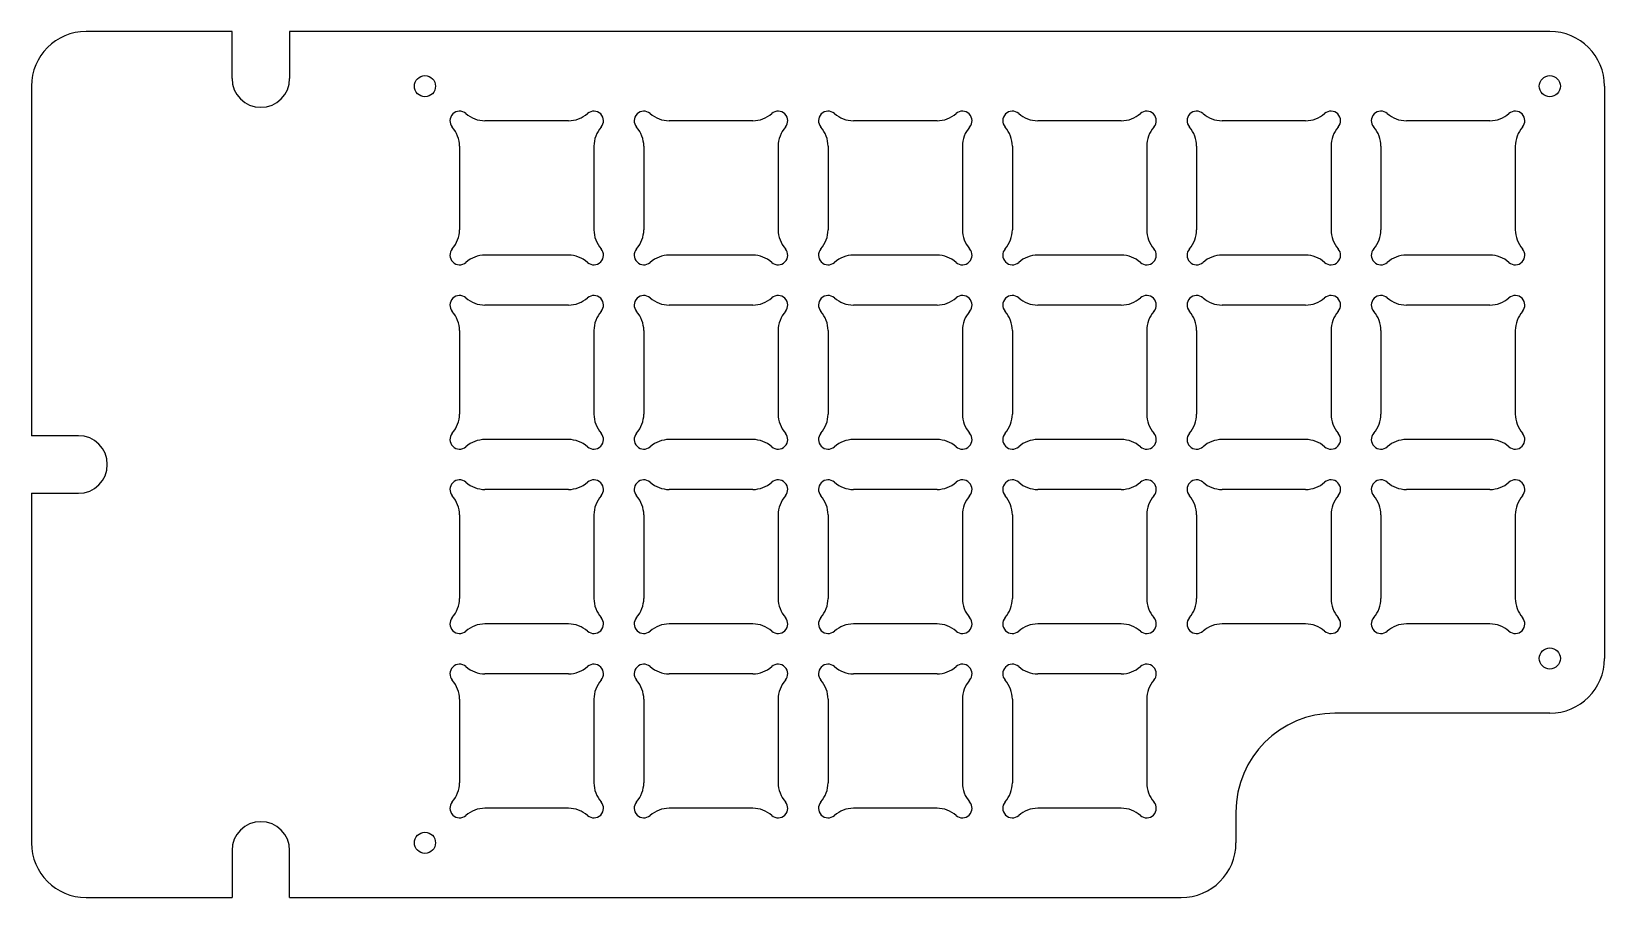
# Model space of a CAD drawing. Extents: x 247 to 410, y -84 to 7.
import ezdxf

# ---------------------------------------------------------------- set-up
doc = ezdxf.new("R2010")
doc.units = 0
doc.layers.add('VISIBLE', color=7, linetype='CONTINUOUS')

msp = doc.modelspace()

# ---------------------------------------------------------------- linework, layer by layer
at = {"layer": 'VISIBLE'}
for p, q in [((267.5, 6.7), (252.3, 6.7)), ((267.5, 1.8), (267.5, 6.7)), ((404.8, 6.7), (273.5, 6.7)), ((273.5, 6.7), (273.5, 1.8)), ((246.6, 1), (246.6, -35.4)), ((410.5, 1), (410.5, -58.6)), ((302.55, -2.6), (293.85, -2.6)), ((321.75, -2.6), (313.05, -2.6)), ((340.95, -2.6), (332.25, -2.6)), ((360.15, -2.6), (351.45, -2.6)), ((379.35, -2.6), (370.65, -2.6)), ((398.55, -2.6), (389.85, -2.6)), ((291.2, -5.25), (291.2, -13.95)), ((305.2, -5.25), (305.2, -13.95)), ((310.4, -5.25), (310.4, -13.95)), ((324.4, -5.25), (324.4, -13.95)), ((329.6, -5.25), (329.6, -13.95)), ((343.6, -5.25), (343.6, -13.95)), ((348.8, -5.25), (348.8, -13.95)), ((362.8, -5.25), (362.8, -13.95)), ((368, -5.25), (368, -13.95)), ((382, -5.25), (382, -13.95)), ((387.2, -5.25), (387.2, -13.95)), ((401.2, -5.25), (401.2, -13.95)), ((302.55, -16.6), (293.85, -16.6)), ((321.75, -16.6), (313.05, -16.6)), ((340.95, -16.6), (332.25, -16.6)), ((360.15, -16.6), (351.45, -16.6)), ((379.35, -16.6), (370.65, -16.6)), ((398.55, -16.6), (389.85, -16.6)), ((302.55, -21.8), (293.85, -21.8)), ((321.75, -21.8), (313.05, -21.8)), ((340.95, -21.8), (332.25, -21.8)), ((360.15, -21.8), (351.45, -21.8)), ((379.35, -21.8), (370.65, -21.8)), ((398.55, -21.8), (389.85, -21.8)), ((291.2, -24.45), (291.2, -33.15)), ((305.2, -24.45), (305.2, -33.15)), ((310.4, -24.45), (310.4, -33.15)), ((324.4, -24.45), (324.4, -33.15)), ((329.6, -24.45), (329.6, -33.15)), ((343.6, -24.45), (343.6, -33.15)), ((348.8, -24.45), (348.8, -33.15)), ((362.8, -24.45), (362.8, -33.15)), ((368, -24.45), (368, -33.15)), ((382, -24.45), (382, -33.15)), ((387.2, -24.45), (387.2, -33.15)), ((401.2, -24.45), (401.2, -33.15)), ((251.5, -35.4), (246.6, -35.4)), ((302.55, -35.8), (293.85, -35.8)), ((321.75, -35.8), (313.05, -35.8)), ((340.95, -35.8), (332.25, -35.8)), ((360.15, -35.8), (351.45, -35.8)), ((379.35, -35.8), (370.65, -35.8)), ((398.55, -35.8), (389.85, -35.8)), ((246.6, -41.4), (251.5, -41.4)), ((246.6, -41.4), (246.6, -77.8)), ((302.55, -41), (293.85, -41)), ((321.75, -41), (313.05, -41)), ((340.95, -41), (332.25, -41)), ((360.15, -41), (351.45, -41)), ((379.35, -41), (370.65, -41)), ((398.55, -41), (389.85, -41)), ((291.2, -43.65), (291.2, -52.35)), ((305.2, -43.65), (305.2, -52.35)), ((310.4, -43.65), (310.4, -52.35)), ((324.4, -43.65), (324.4, -52.35)), ((329.6, -43.65), (329.6, -52.35)), ((343.6, -43.65), (343.6, -52.35)), ((348.8, -43.65), (348.8, -52.35)), ((362.8, -43.65), (362.8, -52.35)), ((368, -43.65), (368, -52.35)), ((382, -43.65), (382, -52.35)), ((387.2, -43.65), (387.2, -52.35)), ((401.2, -43.65), (401.2, -52.35)), ((302.55, -55), (293.85, -55)), ((321.75, -55), (313.05, -55)), ((340.95, -55), (332.25, -55)), ((360.15, -55), (351.45, -55)), ((379.35, -55), (370.65, -55)), ((398.55, -55), (389.85, -55)), ((302.55, -60.2), (293.85, -60.2)), ((321.75, -60.2), (313.05, -60.2)), ((340.95, -60.2), (332.25, -60.2)), ((360.15, -60.2), (351.45, -60.2)), ((291.2, -62.85), (291.2, -71.55)), ((305.2, -62.85), (305.2, -71.55)), ((310.4, -62.85), (310.4, -71.55)), ((324.4, -62.85), (324.4, -71.55)), ((329.6, -62.85), (329.6, -71.55)), ((343.6, -62.85), (343.6, -71.55)), ((348.8, -62.85), (348.8, -71.55)), ((362.8, -62.85), (362.8, -71.55)), ((404.8, -64.3), (382.4, -64.3)), ((302.55, -74.2), (293.85, -74.2)), ((321.75, -74.2), (313.05, -74.2)), ((340.95, -74.2), (332.25, -74.2)), ((360.15, -74.2), (351.45, -74.2)), ((372.1, -74.6), (372.1, -77.8)), ((267.5, -78.6), (267.5, -83.5)), ((273.5, -83.5), (273.5, -78.6)), ((252.3, -83.5), (267.5, -83.5)), ((273.5, -83.5), (366.4, -83.5))]:
    msp.add_line(p, q, dxfattribs=at)
for centre in [(287.6, 1), (404.8, 1), (404.8, -58.6), (287.6, -77.8)]:
    msp.add_circle(centre, 1.1, dxfattribs=at)
for centre, radius, start, end in [((252.3, 1), 5.7, 90, 180), ((404.8, 1), 5.7, 0, 90), ((270.5, 1.8), 3, 180, 0), ((291.2, -2.6), 1, 48.5904, 221.4096), ((305.2, -2.6), 1, 318.5904, 131.4096), ((310.4, -2.6), 1, 48.5904, 221.4096), ((324.4, -2.6), 1, 318.5904, 131.4096), ((329.6, -2.6), 1, 48.5904, 221.4096), ((343.6, -2.6), 1, 318.5904, 131.4096), ((348.8, -2.6), 1, 48.5904, 221.4096), ((362.8, -2.6), 1, 318.5904, 131.4096), ((368, -2.6), 1, 48.5904, 221.4096), ((382, -2.6), 1, 318.5904, 131.4096), ((387.2, -2.6), 1, 48.5904, 221.4096), ((401.2, -2.6), 1, 318.5904, 131.4096), ((288.2, -5.25), 3, 0, 41.4096), ((293.85, 0.4), 3, 228.5904, 270), ((302.55, 0.4), 3, 270, 311.4096), ((308.2, -5.25), 3, 138.5904, 180), ((307.4, -5.25), 3, 0, 41.4096), ((313.05, 0.4), 3, 228.5904, 270), ((321.75, 0.4), 3, 270, 311.4096), ((327.4, -5.25), 3, 138.5904, 180), ((326.6, -5.25), 3, 0, 41.4096), ((332.25, 0.4), 3, 228.5904, 270), ((340.95, 0.4), 3, 270, 311.4096), ((346.6, -5.25), 3, 138.5904, 180), ((345.8, -5.25), 3, 0, 41.4096), ((351.45, 0.4), 3, 228.5904, 270), ((360.15, 0.4), 3, 270, 311.4096), ((365.8, -5.25), 3, 138.5904, 180), ((365, -5.25), 3, 0, 41.4096), ((370.65, 0.4), 3, 228.5904, 270), ((379.35, 0.4), 3, 270, 311.4096), ((385, -5.25), 3, 138.5904, 180), ((384.2, -5.25), 3, 0, 41.4096), ((389.85, 0.4), 3, 228.5904, 270), ((398.55, 0.4), 3, 270, 311.4096), ((404.2, -5.25), 3, 138.5904, 180), ((288.2, -13.95), 3, 318.5904, 0), ((308.2, -13.95), 3, 180, 221.4096), ((307.4, -13.95), 3, 318.5904, 0), ((327.4, -13.95), 3, 180, 221.4096), ((326.6, -13.95), 3, 318.5904, 0), ((346.6, -13.95), 3, 180, 221.4096), ((345.8, -13.95), 3, 318.5904, 0), ((365.8, -13.95), 3, 180, 221.4096), ((365, -13.95), 3, 318.5904, 0), ((385, -13.95), 3, 180, 221.4096), ((384.2, -13.95), 3, 318.5904, 0), ((404.2, -13.95), 3, 180, 221.4096), ((291.2, -16.6), 1, 138.5904, 311.4096), ((305.2, -16.6), 1, 228.5904, 41.4096), ((310.4, -16.6), 1, 138.5904, 311.4096), ((324.4, -16.6), 1, 228.5904, 41.4096), ((329.6, -16.6), 1, 138.5904, 311.4096), ((343.6, -16.6), 1, 228.5904, 41.4096), ((348.8, -16.6), 1, 138.5904, 311.4096), ((362.8, -16.6), 1, 228.5904, 41.4096), ((368, -16.6), 1, 138.5904, 311.4096), ((382, -16.6), 1, 228.5904, 41.4096), ((387.2, -16.6), 1, 138.5904, 311.4096), ((401.2, -16.6), 1, 228.5904, 41.4096), ((293.85, -19.6), 3, 90, 131.4096), ((302.55, -19.6), 3, 48.5904, 90), ((313.05, -19.6), 3, 90, 131.4096), ((321.75, -19.6), 3, 48.5904, 90), ((332.25, -19.6), 3, 90, 131.4096), ((340.95, -19.6), 3, 48.5904, 90), ((351.45, -19.6), 3, 90, 131.4096), ((360.15, -19.6), 3, 48.5904, 90), ((370.65, -19.6), 3, 90, 131.4096), ((379.35, -19.6), 3, 48.5904, 90), ((389.85, -19.6), 3, 90, 131.4096), ((398.55, -19.6), 3, 48.5904, 90), ((291.2, -21.8), 1, 48.5904, 221.4096), ((293.85, -18.8), 3, 228.5904, 270), ((302.55, -18.8), 3, 270, 311.4096), ((305.2, -21.8), 1, 318.5904, 131.4096), ((310.4, -21.8), 1, 48.5904, 221.4096), ((313.05, -18.8), 3, 228.5904, 270), ((321.75, -18.8), 3, 270, 311.4096), ((324.4, -21.8), 1, 318.5904, 131.4096), ((329.6, -21.8), 1, 48.5904, 221.4096), ((332.25, -18.8), 3, 228.5904, 270), ((340.95, -18.8), 3, 270, 311.4096), ((343.6, -21.8), 1, 318.5904, 131.4096), ((348.8, -21.8), 1, 48.5904, 221.4096), ((351.45, -18.8), 3, 228.5904, 270), ((360.15, -18.8), 3, 270, 311.4096), ((362.8, -21.8), 1, 318.5904, 131.4096), ((368, -21.8), 1, 48.5904, 221.4096), ((370.65, -18.8), 3, 228.5904, 270), ((379.35, -18.8), 3, 270, 311.4096), ((382, -21.8), 1, 318.5904, 131.4096), ((387.2, -21.8), 1, 48.5904, 221.4096), ((389.85, -18.8), 3, 228.5904, 270), ((398.55, -18.8), 3, 270, 311.4096), ((401.2, -21.8), 1, 318.5904, 131.4096), ((288.2, -24.45), 3, 0, 41.4096), ((308.2, -24.45), 3, 138.5904, 180), ((307.4, -24.45), 3, 0, 41.4096), ((327.4, -24.45), 3, 138.5904, 180), ((326.6, -24.45), 3, 0, 41.4096), ((346.6, -24.45), 3, 138.5904, 180), ((345.8, -24.45), 3, 0, 41.4096), ((365.8, -24.45), 3, 138.5904, 180), ((365, -24.45), 3, 0, 41.4096), ((385, -24.45), 3, 138.5904, 180), ((384.2, -24.45), 3, 0, 41.4096), ((404.2, -24.45), 3, 138.5904, 180), ((288.2, -33.15), 3, 318.5904, 0), ((308.2, -33.15), 3, 180, 221.4096), ((307.4, -33.15), 3, 318.5904, 0), ((327.4, -33.15), 3, 180, 221.4096), ((326.6, -33.15), 3, 318.5904, 0), ((346.6, -33.15), 3, 180, 221.4096), ((345.8, -33.15), 3, 318.5904, 0), ((365.8, -33.15), 3, 180, 221.4096), ((365, -33.15), 3, 318.5904, 0), ((385, -33.15), 3, 180, 221.4096), ((384.2, -33.15), 3, 318.5904, 0), ((404.2, -33.15), 3, 180, 221.4096), ((251.5, -38.4), 3, 270, 90), ((291.2, -35.8), 1, 138.5904, 311.4096), ((293.85, -38.8), 3, 90, 131.4096), ((302.55, -38.8), 3, 48.5904, 90), ((305.2, -35.8), 1, 228.5904, 41.4096), ((310.4, -35.8), 1, 138.5904, 311.4096), ((313.05, -38.8), 3, 90, 131.4096), ((321.75, -38.8), 3, 48.5904, 90), ((324.4, -35.8), 1, 228.5904, 41.4096), ((329.6, -35.8), 1, 138.5904, 311.4096), ((332.25, -38.8), 3, 90, 131.4096), ((340.95, -38.8), 3, 48.5904, 90), ((343.6, -35.8), 1, 228.5904, 41.4096), ((348.8, -35.8), 1, 138.5904, 311.4096), ((351.45, -38.8), 3, 90, 131.4096), ((360.15, -38.8), 3, 48.5904, 90), ((362.8, -35.8), 1, 228.5904, 41.4096), ((368, -35.8), 1, 138.5904, 311.4096), ((370.65, -38.8), 3, 90, 131.4096), ((379.35, -38.8), 3, 48.5904, 90), ((382, -35.8), 1, 228.5904, 41.4096), ((387.2, -35.8), 1, 138.5904, 311.4096), ((389.85, -38.8), 3, 90, 131.4096), ((398.55, -38.8), 3, 48.5904, 90), ((401.2, -35.8), 1, 228.5904, 41.4096), ((291.2, -41), 1, 48.5904, 221.4096), ((293.85, -38), 3, 228.5904, 270), ((302.55, -38), 3, 270, 311.4096), ((305.2, -41), 1, 318.5904, 131.4096), ((310.4, -41), 1, 48.5904, 221.4096), ((313.05, -38), 3, 228.5904, 270), ((321.75, -38), 3, 270, 311.4096), ((324.4, -41), 1, 318.5904, 131.4096), ((329.6, -41), 1, 48.5904, 221.4096), ((332.25, -38), 3, 228.5904, 270), ((340.95, -38), 3, 270, 311.4096), ((343.6, -41), 1, 318.5904, 131.4096), ((348.8, -41), 1, 48.5904, 221.4096), ((351.45, -38), 3, 228.5904, 270), ((360.15, -38), 3, 270, 311.4096), ((362.8, -41), 1, 318.5904, 131.4096), ((368, -41), 1, 48.5904, 221.4096), ((370.65, -38), 3, 228.5904, 270), ((379.35, -38), 3, 270, 311.4096), ((382, -41), 1, 318.5904, 131.4096), ((387.2, -41), 1, 48.5904, 221.4096), ((389.85, -38), 3, 228.5904, 270), ((398.55, -38), 3, 270, 311.4096), ((401.2, -41), 1, 318.5904, 131.4096), ((288.2, -43.65), 3, 0, 41.4096), ((308.2, -43.65), 3, 138.5904, 180), ((307.4, -43.65), 3, 0, 41.4096), ((327.4, -43.65), 3, 138.5904, 180), ((326.6, -43.65), 3, 0, 41.4096), ((346.6, -43.65), 3, 138.5904, 180), ((345.8, -43.65), 3, 0, 41.4096), ((365.8, -43.65), 3, 138.5904, 180), ((365, -43.65), 3, 0, 41.4096), ((385, -43.65), 3, 138.5904, 180), ((384.2, -43.65), 3, 0, 41.4096), ((404.2, -43.65), 3, 138.5904, 180), ((288.2, -52.35), 3, 318.5904, 0), ((308.2, -52.35), 3, 180, 221.4096), ((307.4, -52.35), 3, 318.5904, 0), ((327.4, -52.35), 3, 180, 221.4096), ((326.6, -52.35), 3, 318.5904, 0), ((346.6, -52.35), 3, 180, 221.4096), ((345.8, -52.35), 3, 318.5904, 0), ((365.8, -52.35), 3, 180, 221.4096), ((365, -52.35), 3, 318.5904, 0), ((385, -52.35), 3, 180, 221.4096), ((384.2, -52.35), 3, 318.5904, 0), ((404.2, -52.35), 3, 180, 221.4096), ((291.2, -55), 1, 138.5904, 311.4096), ((293.85, -58), 3, 90, 131.4096), ((302.55, -58), 3, 48.5904, 90), ((305.2, -55), 1, 228.5904, 41.4096), ((310.4, -55), 1, 138.5904, 311.4096), ((313.05, -58), 3, 90, 131.4096), ((321.75, -58), 3, 48.5904, 90), ((324.4, -55), 1, 228.5904, 41.4096), ((329.6, -55), 1, 138.5904, 311.4096), ((332.25, -58), 3, 90, 131.4096), ((340.95, -58), 3, 48.5904, 90), ((343.6, -55), 1, 228.5904, 41.4096), ((348.8, -55), 1, 138.5904, 311.4096), ((351.45, -58), 3, 90, 131.4096), ((360.15, -58), 3, 48.5904, 90), ((362.8, -55), 1, 228.5904, 41.4096), ((368, -55), 1, 138.5904, 311.4096), ((370.65, -58), 3, 90, 131.4096), ((379.35, -58), 3, 48.5904, 90), ((382, -55), 1, 228.5904, 41.4096), ((387.2, -55), 1, 138.5904, 311.4096), ((389.85, -58), 3, 90, 131.4096), ((398.55, -58), 3, 48.5904, 90), ((401.2, -55), 1, 228.5904, 41.4096), ((404.8, -58.6), 5.7, 270, 0), ((291.2, -60.2), 1, 48.5904, 221.4096), ((293.85, -57.2), 3, 228.5904, 270), ((302.55, -57.2), 3, 270, 311.4096), ((305.2, -60.2), 1, 318.5904, 131.4096), ((310.4, -60.2), 1, 48.5904, 221.4096), ((313.05, -57.2), 3, 228.5904, 270), ((321.75, -57.2), 3, 270, 311.4096), ((324.4, -60.2), 1, 318.5904, 131.4096), ((329.6, -60.2), 1, 48.5904, 221.4096), ((332.25, -57.2), 3, 228.5904, 270), ((340.95, -57.2), 3, 270, 311.4096), ((343.6, -60.2), 1, 318.5904, 131.4096), ((348.8, -60.2), 1, 48.5904, 221.4096), ((351.45, -57.2), 3, 228.5904, 270), ((360.15, -57.2), 3, 270, 311.4096), ((362.8, -60.2), 1, 318.5904, 131.4096), ((288.2, -62.85), 3, 0, 41.4096), ((308.2, -62.85), 3, 138.5904, 180), ((307.4, -62.85), 3, 0, 41.4096), ((327.4, -62.85), 3, 138.5904, 180), ((326.6, -62.85), 3, 0, 41.4096), ((346.6, -62.85), 3, 138.5904, 180), ((345.8, -62.85), 3, 0, 41.4096), ((365.8, -62.85), 3, 138.5904, 180), ((382.4, -74.6), 10.3, 90, 180), ((288.2, -71.55), 3, 318.5904, 0), ((308.2, -71.55), 3, 180, 221.4096), ((307.4, -71.55), 3, 318.5904, 0), ((327.4, -71.55), 3, 180, 221.4096), ((326.6, -71.55), 3, 318.5904, 0), ((346.6, -71.55), 3, 180, 221.4096), ((345.8, -71.55), 3, 318.5904, 0), ((365.8, -71.55), 3, 180, 221.4096), ((291.2, -74.2), 1, 138.5904, 311.4096), ((305.2, -74.2), 1, 228.5904, 41.4096), ((310.4, -74.2), 1, 138.5904, 311.4096), ((324.4, -74.2), 1, 228.5904, 41.4096), ((329.6, -74.2), 1, 138.5904, 311.4096), ((343.6, -74.2), 1, 228.5904, 41.4096), ((348.8, -74.2), 1, 138.5904, 311.4096), ((362.8, -74.2), 1, 228.5904, 41.4096), ((293.85, -77.2), 3, 90, 131.4096), ((302.55, -77.2), 3, 48.5904, 90), ((313.05, -77.2), 3, 90, 131.4096), ((321.75, -77.2), 3, 48.5904, 90), ((332.25, -77.2), 3, 90, 131.4096), ((340.95, -77.2), 3, 48.5904, 90), ((351.45, -77.2), 3, 90, 131.4096), ((360.15, -77.2), 3, 48.5904, 90), ((270.5, -78.6), 3, 0, 180), ((252.3, -77.8), 5.7, 180, 270), ((366.4, -77.8), 5.7, 270, 0)]:
    msp.add_arc(centre, radius, start, end, dxfattribs=at)

doc.saveas('drawing.dxf')
